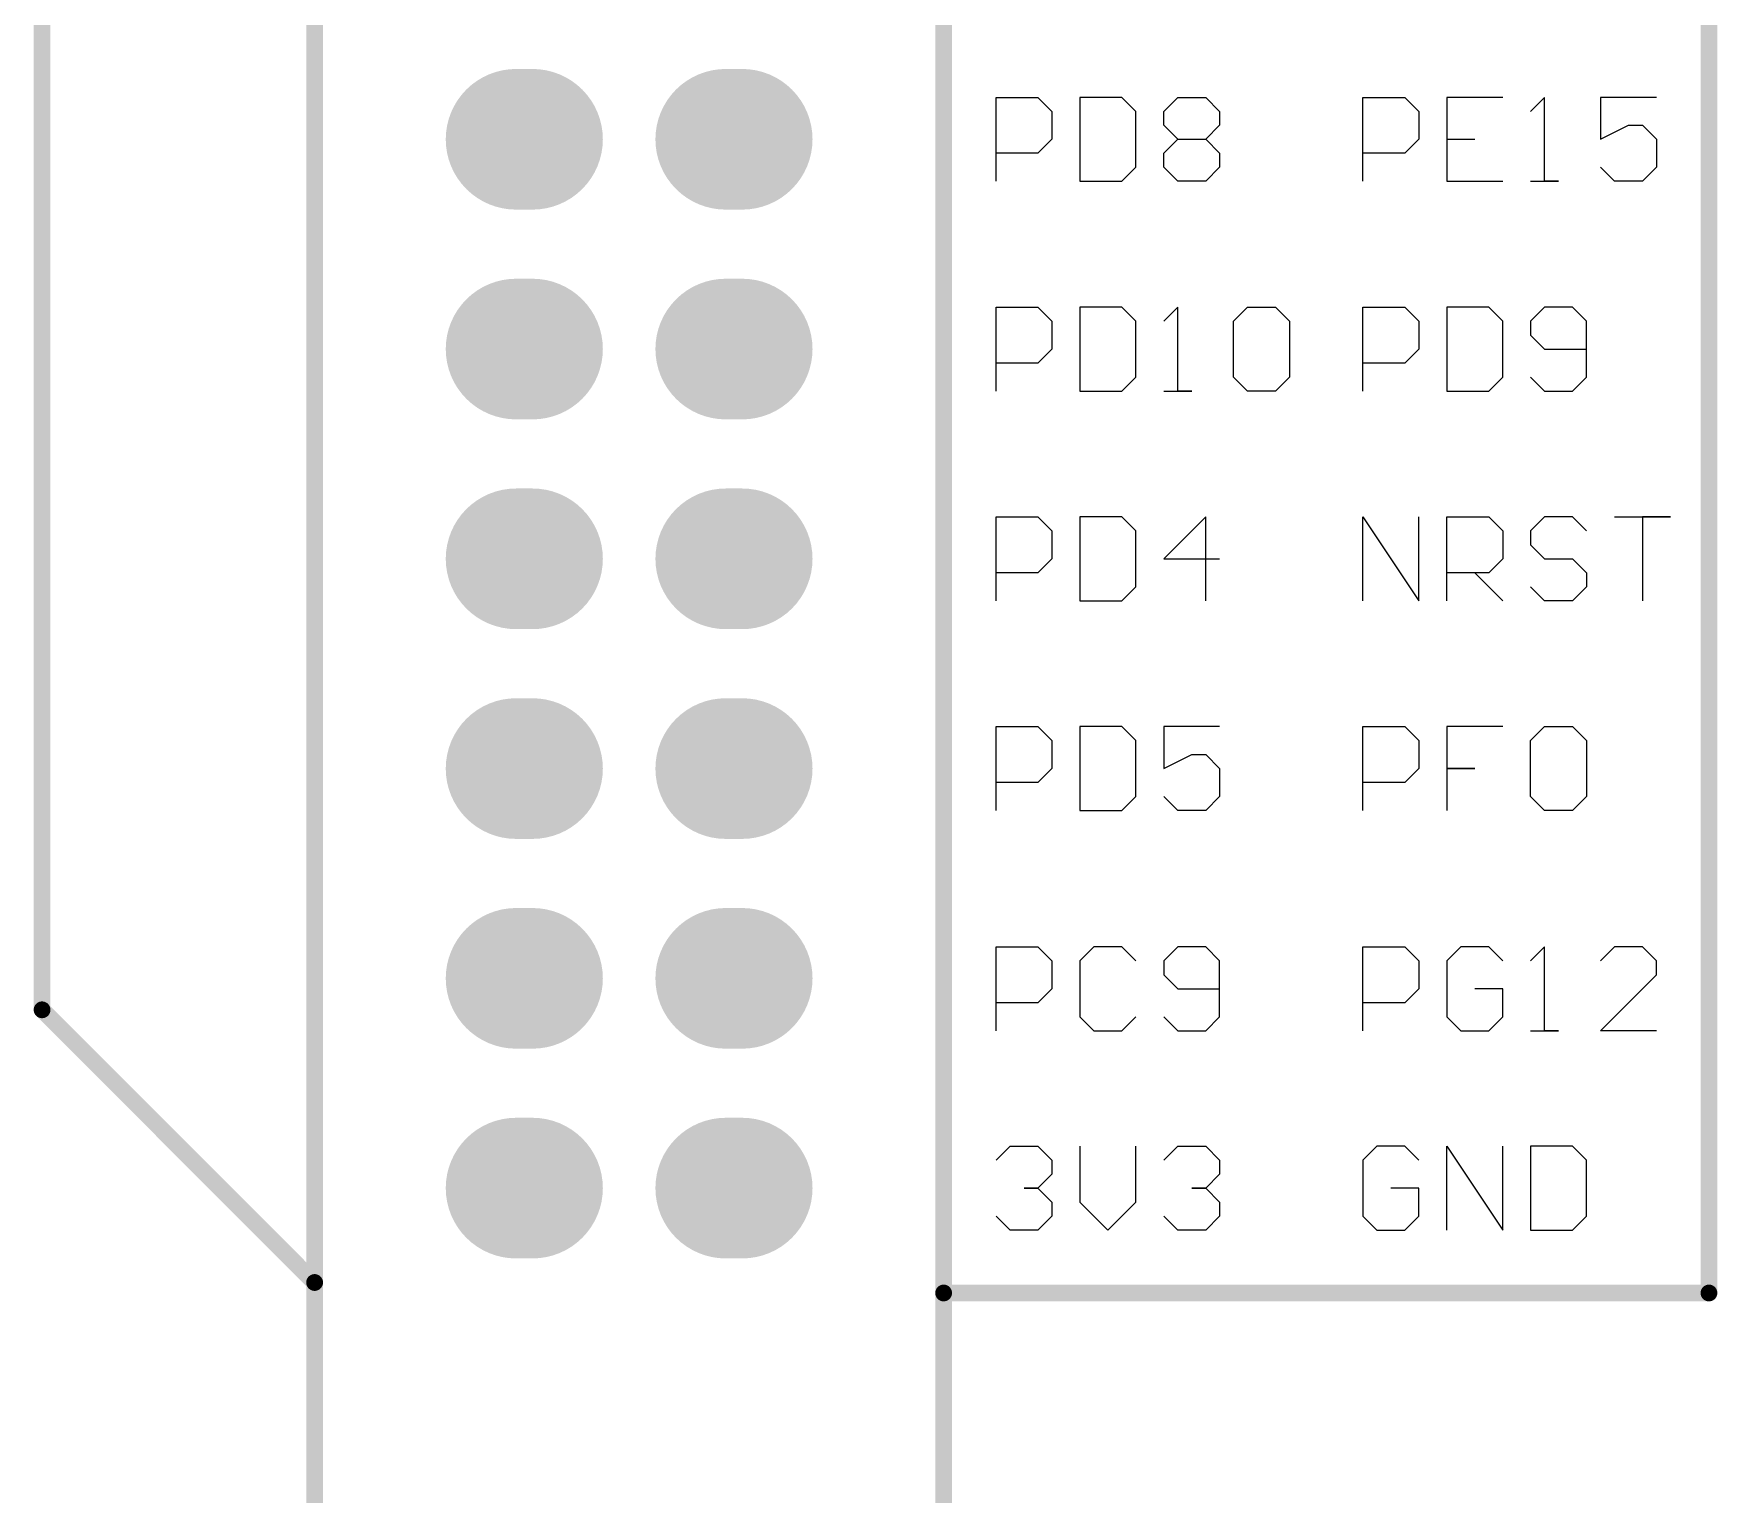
# Model space of a CAD drawing. Header units: millimetres. Extents: x -0.56 to 8.11, y -1.04 to 4.22.
# Drawn here: x 1.206 to 2.009, y 1.749 to 2.445 of the extents above; entities that cross this region are included whole.
import ezdxf

# ---------------------------------------------------------------- set-up
doc = ezdxf.new("R2010")
doc.units = ezdxf.units.MM
doc.header["$MEASUREMENT"] = 0
for name, color, linetype in [('BottomLayer', 5, 'Continuous'), ('BottomSolder', 6, 'Continuous'), ('MultiLayer', 9, 'Continuous'), ('PadHoleLayer', 156, 'Continuous'), ('TopLayer', 1, 'Continuous'), ('TopOverlay', 2, 'Continuous'), ('TopSolder', 216, 'Continuous')]:
    doc.layers.add(name, color=color, linetype=linetype)

# ---------------------------------------------------------------- blocks, each defined once
blk = doc.blocks.new('LCD_M______30____LINE_16')
at = {"layer": 'BottomLayer', "const_width": 0.05906}
for points in [[(0.9, 0.00394), (0.9, -0.00394)], [(1, 0.00394), (1, -0.00394)], [(1.1, 0.00394), (1.1, -0.00394)], [(1.2, 0.00394), (1.2, -0.00394)], [(1.3, 0.00394), (1.3, -0.00394)], [(1.4, 0.00394), (1.4, -0.00394)], [(0.9, -0.09606), (0.9, -0.10394)], [(1, -0.09606), (1, -0.10394)], [(1.1, -0.09606), (1.1, -0.10394)], [(1.2, -0.09606), (1.2, -0.10394)], [(1.3, -0.09606), (1.3, -0.10394)], [(1.4, -0.09606), (1.4, -0.10394)]]:
    blk.add_lwpolyline(points, dxfattribs=at)
at = {"layer": 'BottomLayer', "const_width": 0.02953}
for points in [[(0.88524, 0.00394, 1), (0.91476, 0.00394, 1)], [(0.98524, 0.00394, 1), (1.01476, 0.00394, 1)], [(1.08524, 0.00394, 1), (1.11476, 0.00394, 1)], [(1.18524, 0.00394, 1), (1.21476, 0.00394, 1)], [(1.28524, 0.00394, 1), (1.31476, 0.00394, 1)], [(1.38524, 0.00394, 1), (1.41476, 0.00394, 1)], [(0.88524, -0.00394, 1), (0.91476, -0.00394, 1)], [(0.98524, -0.00394, 1), (1.01476, -0.00394, 1)], [(1.08524, -0.00394, 1), (1.11476, -0.00394, 1)], [(1.18524, -0.00394, 1), (1.21476, -0.00394, 1)], [(1.28524, -0.00394, 1), (1.31476, -0.00394, 1)], [(1.38524, -0.00394, 1), (1.41476, -0.00394, 1)], [(0.88524, -0.09606, 1), (0.91476, -0.09606, 1)], [(0.98524, -0.09606, 1), (1.01476, -0.09606, 1)], [(1.08524, -0.09606, 1), (1.11476, -0.09606, 1)], [(1.18524, -0.09606, 1), (1.21476, -0.09606, 1)], [(1.28524, -0.09606, 1), (1.31476, -0.09606, 1)], [(1.38524, -0.09606, 1), (1.41476, -0.09606, 1)], [(0.88524, -0.10394, 1), (0.91476, -0.10394, 1)], [(0.98524, -0.10394, 1), (1.01476, -0.10394, 1)], [(1.08524, -0.10394, 1), (1.11476, -0.10394, 1)], [(1.18524, -0.10394, 1), (1.21476, -0.10394, 1)], [(1.28524, -0.10394, 1), (1.31476, -0.10394, 1)], [(1.38524, -0.10394, 1), (1.41476, -0.10394, 1)]]:
    blk.add_lwpolyline(points, format="xyb", close=True, dxfattribs=at)
at = {"layer": 'BottomSolder', "const_width": 0.06706}
for points in [[(0.9, 0.00394), (0.9, -0.00394)], [(1, 0.00394), (1, -0.00394)], [(1.1, 0.00394), (1.1, -0.00394)], [(1.2, 0.00394), (1.2, -0.00394)], [(1.3, 0.00394), (1.3, -0.00394)], [(1.4, 0.00394), (1.4, -0.00394)], [(0.9, -0.09606), (0.9, -0.10394)], [(1, -0.09606), (1, -0.10394)], [(1.1, -0.09606), (1.1, -0.10394)], [(1.2, -0.09606), (1.2, -0.10394)], [(1.3, -0.09606), (1.3, -0.10394)], [(1.4, -0.09606), (1.4, -0.10394)]]:
    blk.add_lwpolyline(points, dxfattribs=at)
at = {"layer": 'BottomSolder', "const_width": 0.03353}
for points in [[(0.88324, 0.00394, 1), (0.91676, 0.00394, 1)], [(0.98324, 0.00394, 1), (1.01676, 0.00394, 1)], [(1.08324, 0.00394, 1), (1.11676, 0.00394, 1)], [(1.18324, 0.00394, 1), (1.21676, 0.00394, 1)], [(1.28324, 0.00394, 1), (1.31676, 0.00394, 1)], [(1.38324, 0.00394, 1), (1.41676, 0.00394, 1)], [(0.88324, -0.00394, 1), (0.91676, -0.00394, 1)], [(0.98324, -0.00394, 1), (1.01676, -0.00394, 1)], [(1.08324, -0.00394, 1), (1.11676, -0.00394, 1)], [(1.18324, -0.00394, 1), (1.21676, -0.00394, 1)], [(1.28324, -0.00394, 1), (1.31676, -0.00394, 1)], [(1.38324, -0.00394, 1), (1.41676, -0.00394, 1)], [(0.88324, -0.09606, 1), (0.91676, -0.09606, 1)], [(0.98324, -0.09606, 1), (1.01676, -0.09606, 1)], [(1.08324, -0.09606, 1), (1.11676, -0.09606, 1)], [(1.18324, -0.09606, 1), (1.21676, -0.09606, 1)], [(1.28324, -0.09606, 1), (1.31676, -0.09606, 1)], [(1.38324, -0.09606, 1), (1.41676, -0.09606, 1)], [(0.88324, -0.10394, 1), (0.91676, -0.10394, 1)], [(0.98324, -0.10394, 1), (1.01676, -0.10394, 1)], [(1.08324, -0.10394, 1), (1.11676, -0.10394, 1)], [(1.18324, -0.10394, 1), (1.21676, -0.10394, 1)], [(1.28324, -0.10394, 1), (1.31676, -0.10394, 1)], [(1.38324, -0.10394, 1), (1.41676, -0.10394, 1)]]:
    blk.add_lwpolyline(points, format="xyb", close=True, dxfattribs=at)
at = {"layer": 'MultiLayer', "const_width": 0.05906}
for points in [[(0.9, 0.00394), (0.9, -0.00394)], [(1, 0.00394), (1, -0.00394)], [(1.1, 0.00394), (1.1, -0.00394)], [(1.2, 0.00394), (1.2, -0.00394)], [(1.3, 0.00394), (1.3, -0.00394)], [(1.4, 0.00394), (1.4, -0.00394)], [(0.9, -0.09606), (0.9, -0.10394)], [(1, -0.09606), (1, -0.10394)], [(1.1, -0.09606), (1.1, -0.10394)], [(1.2, -0.09606), (1.2, -0.10394)], [(1.3, -0.09606), (1.3, -0.10394)], [(1.4, -0.09606), (1.4, -0.10394)]]:
    blk.add_lwpolyline(points, dxfattribs=at)
at = {"layer": 'MultiLayer', "const_width": 0.02953}
for points in [[(0.88524, 0.00394, 1), (0.91476, 0.00394, 1)], [(0.98524, 0.00394, 1), (1.01476, 0.00394, 1)], [(1.08524, 0.00394, 1), (1.11476, 0.00394, 1)], [(1.18524, 0.00394, 1), (1.21476, 0.00394, 1)], [(1.28524, 0.00394, 1), (1.31476, 0.00394, 1)], [(1.38524, 0.00394, 1), (1.41476, 0.00394, 1)], [(0.88524, -0.00394, 1), (0.91476, -0.00394, 1)], [(0.98524, -0.00394, 1), (1.01476, -0.00394, 1)], [(1.08524, -0.00394, 1), (1.11476, -0.00394, 1)], [(1.18524, -0.00394, 1), (1.21476, -0.00394, 1)], [(1.28524, -0.00394, 1), (1.31476, -0.00394, 1)], [(1.38524, -0.00394, 1), (1.41476, -0.00394, 1)], [(0.88524, -0.09606, 1), (0.91476, -0.09606, 1)], [(0.98524, -0.09606, 1), (1.01476, -0.09606, 1)], [(1.08524, -0.09606, 1), (1.11476, -0.09606, 1)], [(1.18524, -0.09606, 1), (1.21476, -0.09606, 1)], [(1.28524, -0.09606, 1), (1.31476, -0.09606, 1)], [(1.38524, -0.09606, 1), (1.41476, -0.09606, 1)], [(0.88524, -0.10394, 1), (0.91476, -0.10394, 1)], [(0.98524, -0.10394, 1), (1.01476, -0.10394, 1)], [(1.08524, -0.10394, 1), (1.11476, -0.10394, 1)], [(1.18524, -0.10394, 1), (1.21476, -0.10394, 1)], [(1.28524, -0.10394, 1), (1.31476, -0.10394, 1)], [(1.38524, -0.10394, 1), (1.41476, -0.10394, 1)]]:
    blk.add_lwpolyline(points, format="xyb", close=True, dxfattribs=at)
at = {"layer": 'PadHoleLayer', "const_width": 0.01969}
for points in [[(0.89016, 0, 1), (0.90984, 0, 1)], [(0.99016, 0, 1), (1.00984, 0, 1)], [(1.09016, 0, 1), (1.10984, 0, 1)], [(1.19016, 0, 1), (1.20984, 0, 1)], [(1.29016, 0, 1), (1.30984, 0, 1)], [(1.39016, 0, 1), (1.40984, 0, 1)], [(0.89016, -0.1, 1), (0.90984, -0.1, 1)], [(0.99016, -0.1, 1), (1.00984, -0.1, 1)], [(1.09016, -0.1, 1), (1.10984, -0.1, 1)], [(1.19016, -0.1, 1), (1.20984, -0.1, 1)], [(1.29016, -0.1, 1), (1.30984, -0.1, 1)], [(1.39016, -0.1, 1), (1.40984, -0.1, 1)]]:
    blk.add_lwpolyline(points, format="xyb", close=True, dxfattribs=at)
at = {"layer": 'TopLayer', "const_width": 0.05906}
for points in [[(0.9, 0.00394), (0.9, -0.00394)], [(1, 0.00394), (1, -0.00394)], [(1.1, 0.00394), (1.1, -0.00394)], [(1.2, 0.00394), (1.2, -0.00394)], [(1.3, 0.00394), (1.3, -0.00394)], [(1.4, 0.00394), (1.4, -0.00394)], [(0.9, -0.09606), (0.9, -0.10394)], [(1, -0.09606), (1, -0.10394)], [(1.1, -0.09606), (1.1, -0.10394)], [(1.2, -0.09606), (1.2, -0.10394)], [(1.3, -0.09606), (1.3, -0.10394)], [(1.4, -0.09606), (1.4, -0.10394)]]:
    blk.add_lwpolyline(points, dxfattribs=at)
at = {"layer": 'TopLayer', "const_width": 0.02953}
for points in [[(0.88524, 0.00394, 1), (0.91476, 0.00394, 1)], [(0.98524, 0.00394, 1), (1.01476, 0.00394, 1)], [(1.08524, 0.00394, 1), (1.11476, 0.00394, 1)], [(1.18524, 0.00394, 1), (1.21476, 0.00394, 1)], [(1.28524, 0.00394, 1), (1.31476, 0.00394, 1)], [(1.38524, 0.00394, 1), (1.41476, 0.00394, 1)], [(0.88524, -0.00394, 1), (0.91476, -0.00394, 1)], [(0.98524, -0.00394, 1), (1.01476, -0.00394, 1)], [(1.08524, -0.00394, 1), (1.11476, -0.00394, 1)], [(1.18524, -0.00394, 1), (1.21476, -0.00394, 1)], [(1.28524, -0.00394, 1), (1.31476, -0.00394, 1)], [(1.38524, -0.00394, 1), (1.41476, -0.00394, 1)], [(0.88524, -0.09606, 1), (0.91476, -0.09606, 1)], [(0.98524, -0.09606, 1), (1.01476, -0.09606, 1)], [(1.08524, -0.09606, 1), (1.11476, -0.09606, 1)], [(1.18524, -0.09606, 1), (1.21476, -0.09606, 1)], [(1.28524, -0.09606, 1), (1.31476, -0.09606, 1)], [(1.38524, -0.09606, 1), (1.41476, -0.09606, 1)], [(0.88524, -0.10394, 1), (0.91476, -0.10394, 1)], [(0.98524, -0.10394, 1), (1.01476, -0.10394, 1)], [(1.08524, -0.10394, 1), (1.11476, -0.10394, 1)], [(1.18524, -0.10394, 1), (1.21476, -0.10394, 1)], [(1.28524, -0.10394, 1), (1.31476, -0.10394, 1)], [(1.38524, -0.10394, 1), (1.41476, -0.10394, 1)]]:
    blk.add_lwpolyline(points, format="xyb", close=True, dxfattribs=at)
at = {"layer": 'TopOverlay', "const_width": 0.008}
for points in [[(1.6, 0.1), (-0.2, 0.1)], [(1.6, -0.2), (-0.05, -0.2)]]:
    blk.add_lwpolyline(points, dxfattribs=at)
at = {"layer": 'TopSolder', "const_width": 0.06706}
for points in [[(0.9, 0.00394), (0.9, -0.00394)], [(1, 0.00394), (1, -0.00394)], [(1.1, 0.00394), (1.1, -0.00394)], [(1.2, 0.00394), (1.2, -0.00394)], [(1.3, 0.00394), (1.3, -0.00394)], [(1.4, 0.00394), (1.4, -0.00394)], [(0.9, -0.09606), (0.9, -0.10394)], [(1, -0.09606), (1, -0.10394)], [(1.1, -0.09606), (1.1, -0.10394)], [(1.2, -0.09606), (1.2, -0.10394)], [(1.3, -0.09606), (1.3, -0.10394)], [(1.4, -0.09606), (1.4, -0.10394)]]:
    blk.add_lwpolyline(points, dxfattribs=at)
at = {"layer": 'TopSolder', "const_width": 0.03353}
for points in [[(0.88324, 0.00394, 1), (0.91676, 0.00394, 1)], [(0.98324, 0.00394, 1), (1.01676, 0.00394, 1)], [(1.08324, 0.00394, 1), (1.11676, 0.00394, 1)], [(1.18324, 0.00394, 1), (1.21676, 0.00394, 1)], [(1.28324, 0.00394, 1), (1.31676, 0.00394, 1)], [(1.38324, 0.00394, 1), (1.41676, 0.00394, 1)], [(0.88324, -0.00394, 1), (0.91676, -0.00394, 1)], [(0.98324, -0.00394, 1), (1.01676, -0.00394, 1)], [(1.08324, -0.00394, 1), (1.11676, -0.00394, 1)], [(1.18324, -0.00394, 1), (1.21676, -0.00394, 1)], [(1.28324, -0.00394, 1), (1.31676, -0.00394, 1)], [(1.38324, -0.00394, 1), (1.41676, -0.00394, 1)], [(0.88324, -0.09606, 1), (0.91676, -0.09606, 1)], [(0.98324, -0.09606, 1), (1.01676, -0.09606, 1)], [(1.08324, -0.09606, 1), (1.11676, -0.09606, 1)], [(1.18324, -0.09606, 1), (1.21676, -0.09606, 1)], [(1.28324, -0.09606, 1), (1.31676, -0.09606, 1)], [(1.38324, -0.09606, 1), (1.41676, -0.09606, 1)], [(0.88324, -0.10394, 1), (0.91676, -0.10394, 1)], [(0.98324, -0.10394, 1), (1.01676, -0.10394, 1)], [(1.08324, -0.10394, 1), (1.11676, -0.10394, 1)], [(1.18324, -0.10394, 1), (1.21676, -0.10394, 1)], [(1.28324, -0.10394, 1), (1.31676, -0.10394, 1)], [(1.38324, -0.10394, 1), (1.41676, -0.10394, 1)]]:
    blk.add_lwpolyline(points, format="xyb", close=True, dxfattribs=at)

msp = doc.modelspace()

# ---------------------------------------------------------------- linework, layer by layer
at = {"layer": 'TopOverlay'}
for p, q in [((1.665, 2.375), (1.665, 2.41499)), ((1.665, 2.41499), (1.68499, 2.41499)), ((1.68499, 2.41499), (1.69166, 2.40832)), ((1.70499, 2.41499), (1.70499, 2.375)), ((1.72498, 2.41499), (1.70499, 2.41499)), ((1.73165, 2.40832), (1.72498, 2.41499)), ((1.74497, 2.40832), (1.75164, 2.41499)), ((1.75164, 2.41499), (1.76497, 2.41499)), ((1.76497, 2.41499), (1.77163, 2.40832)), ((1.84, 2.375), (1.84, 2.41499)), ((1.84, 2.41499), (1.85999, 2.41499)), ((1.85999, 2.41499), (1.86666, 2.40832)), ((1.90665, 2.41499), (1.87999, 2.41499)), ((1.87999, 2.41499), (1.87999, 2.375)), ((1.92664, 2.41499), (1.91997, 2.40832)), ((1.92664, 2.375), (1.92664, 2.41499)), ((1.97995, 2.41499), (1.9533, 2.41499)), ((1.9533, 2.41499), (1.9533, 2.39499)), ((1.69166, 2.40832), (1.69166, 2.39499)), ((1.73165, 2.38166), (1.73165, 2.40832)), ((1.74497, 2.40166), (1.74497, 2.40832)), ((1.75164, 2.39499), (1.74497, 2.40166)), ((1.77163, 2.40166), (1.76497, 2.39499)), ((1.77163, 2.40832), (1.77163, 2.40166)), ((1.86666, 2.40832), (1.86666, 2.39499)), ((1.9533, 2.39499), (1.96663, 2.40166)), ((1.96663, 2.40166), (1.97329, 2.40166)), ((1.97329, 2.40166), (1.97995, 2.39499)), ((1.69166, 2.39499), (1.68499, 2.38833)), ((1.74497, 2.38833), (1.75164, 2.39499)), ((1.75164, 2.39499), (1.76497, 2.39499)), ((1.76497, 2.39499), (1.77163, 2.38833)), ((1.86666, 2.39499), (1.85999, 2.38833)), ((1.87999, 2.39499), (1.89332, 2.39499)), ((1.97995, 2.39499), (1.97995, 2.38166)), ((1.68499, 2.38833), (1.665, 2.38833)), ((1.74497, 2.38166), (1.74497, 2.38833)), ((1.77163, 2.38833), (1.77163, 2.38166)), ((1.85999, 2.38833), (1.84, 2.38833)), ((1.72498, 2.375), (1.73165, 2.38166)), ((1.75164, 2.375), (1.74497, 2.38166)), ((1.77163, 2.38166), (1.76497, 2.375)), ((1.95996, 2.375), (1.9533, 2.38166)), ((1.97995, 2.38166), (1.97329, 2.375)), ((1.70499, 2.375), (1.72498, 2.375)), ((1.76497, 2.375), (1.75164, 2.375)), ((1.87999, 2.375), (1.90665, 2.375)), ((1.91997, 2.375), (1.9333, 2.375)), ((1.9333, 2.375), (1.92664, 2.375)), ((1.97329, 2.375), (1.95996, 2.375)), ((1.665, 2.275), (1.665, 2.31499)), ((1.665, 2.31499), (1.68499, 2.31499)), ((1.68499, 2.31499), (1.69166, 2.30832)), ((1.70499, 2.31499), (1.70499, 2.275)), ((1.72498, 2.31499), (1.70499, 2.31499)), ((1.73165, 2.30832), (1.72498, 2.31499)), ((1.75164, 2.31499), (1.74497, 2.30832)), ((1.75164, 2.275), (1.75164, 2.31499)), ((1.7783, 2.30832), (1.78496, 2.31499)), ((1.78496, 2.31499), (1.79829, 2.31499)), ((1.79829, 2.31499), (1.80495, 2.30832)), ((1.84, 2.275), (1.84, 2.31499)), ((1.84, 2.31499), (1.85999, 2.31499)), ((1.85999, 2.31499), (1.86666, 2.30832)), ((1.87999, 2.31499), (1.87999, 2.275)), ((1.89998, 2.31499), (1.87999, 2.31499)), ((1.90665, 2.30832), (1.89998, 2.31499)), ((1.92664, 2.31499), (1.91997, 2.30832)), ((1.93997, 2.31499), (1.92664, 2.31499)), ((1.94663, 2.30832), (1.93997, 2.31499)), ((1.69166, 2.30832), (1.69166, 2.29499)), ((1.73165, 2.28166), (1.73165, 2.30832)), ((1.7783, 2.28166), (1.7783, 2.30832)), ((1.80495, 2.30832), (1.80495, 2.28166)), ((1.86666, 2.30832), (1.86666, 2.29499)), ((1.90665, 2.28166), (1.90665, 2.30832)), ((1.91997, 2.30832), (1.91997, 2.30166)), ((1.94663, 2.28166), (1.94663, 2.30832)), ((1.91997, 2.30166), (1.92664, 2.29499)), ((1.69166, 2.29499), (1.68499, 2.28833)), ((1.86666, 2.29499), (1.85999, 2.28833)), ((1.92664, 2.29499), (1.94663, 2.29499)), ((1.68499, 2.28833), (1.665, 2.28833)), ((1.72498, 2.275), (1.73165, 2.28166)), ((1.78496, 2.275), (1.7783, 2.28166)), ((1.80495, 2.28166), (1.79829, 2.275)), ((1.85999, 2.28833), (1.84, 2.28833)), ((1.89998, 2.275), (1.90665, 2.28166)), ((1.91997, 2.28166), (1.92664, 2.275)), ((1.93997, 2.275), (1.94663, 2.28166)), ((1.70499, 2.275), (1.72498, 2.275)), ((1.74497, 2.275), (1.7583, 2.275)), ((1.7583, 2.275), (1.75164, 2.275)), ((1.79829, 2.275), (1.78496, 2.275)), ((1.87999, 2.275), (1.89998, 2.275)), ((1.92664, 2.275), (1.93997, 2.275)), ((1.665, 2.175), (1.665, 2.21499)), ((1.665, 2.21499), (1.68499, 2.21499)), ((1.68499, 2.21499), (1.69166, 2.20832)), ((1.69166, 2.20832), (1.69166, 2.19499)), ((1.70499, 2.21499), (1.70499, 2.175)), ((1.72498, 2.21499), (1.70499, 2.21499)), ((1.73165, 2.20832), (1.72498, 2.21499)), ((1.73165, 2.18166), (1.73165, 2.20832)), ((1.76497, 2.21499), (1.74497, 2.19499)), ((1.76497, 2.175), (1.76497, 2.21499)), ((1.84, 2.175), (1.84, 2.21499)), ((1.84, 2.21499), (1.86666, 2.175)), ((1.86666, 2.175), (1.86666, 2.21499)), ((1.87999, 2.175), (1.87999, 2.21499)), ((1.87999, 2.21499), (1.89998, 2.21499)), ((1.89998, 2.21499), (1.90665, 2.20832)), ((1.90665, 2.20832), (1.90665, 2.19499)), ((1.92664, 2.21499), (1.91997, 2.20832)), ((1.91997, 2.20832), (1.91997, 2.20166)), ((1.93997, 2.21499), (1.92664, 2.21499)), ((1.94663, 2.20832), (1.93997, 2.21499)), ((1.95996, 2.21499), (1.98662, 2.21499)), ((1.98662, 2.21499), (1.97329, 2.21499)), ((1.97329, 2.21499), (1.97329, 2.175)), ((1.91997, 2.20166), (1.92664, 2.19499)), ((1.69166, 2.19499), (1.68499, 2.18833)), ((1.74497, 2.19499), (1.77163, 2.19499)), ((1.90665, 2.19499), (1.89998, 2.18833)), ((1.92664, 2.19499), (1.93997, 2.19499)), ((1.93997, 2.19499), (1.94663, 2.18833)), ((1.68499, 2.18833), (1.665, 2.18833)), ((1.89998, 2.18833), (1.87999, 2.18833)), ((1.89332, 2.18833), (1.90665, 2.175)), ((1.94663, 2.18833), (1.94663, 2.18166)), ((1.72498, 2.175), (1.73165, 2.18166)), ((1.92664, 2.175), (1.91997, 2.18166)), ((1.94663, 2.18166), (1.93997, 2.175)), ((1.70499, 2.175), (1.72498, 2.175)), ((1.93997, 2.175), (1.92664, 2.175)), ((1.665, 2.075), (1.665, 2.11499)), ((1.665, 2.11499), (1.68499, 2.11499)), ((1.68499, 2.11499), (1.69166, 2.10832)), ((1.70499, 2.11499), (1.70499, 2.075)), ((1.72498, 2.11499), (1.70499, 2.11499)), ((1.73165, 2.10832), (1.72498, 2.11499)), ((1.77163, 2.11499), (1.74497, 2.11499)), ((1.74497, 2.11499), (1.74497, 2.09499)), ((1.84, 2.075), (1.84, 2.11499)), ((1.84, 2.11499), (1.85999, 2.11499)), ((1.85999, 2.11499), (1.86666, 2.10832)), ((1.90665, 2.11499), (1.87999, 2.11499)), ((1.87999, 2.11499), (1.87999, 2.09499)), ((1.91997, 2.10832), (1.92664, 2.11499)), ((1.92664, 2.11499), (1.93997, 2.11499)), ((1.93997, 2.11499), (1.94663, 2.10832)), ((1.69166, 2.10832), (1.69166, 2.09499)), ((1.73165, 2.08166), (1.73165, 2.10832)), ((1.86666, 2.10832), (1.86666, 2.09499)), ((1.91997, 2.08166), (1.91997, 2.10832)), ((1.94663, 2.10832), (1.94663, 2.08166)), ((1.74497, 2.09499), (1.7583, 2.10166)), ((1.7583, 2.10166), (1.76497, 2.10166)), ((1.76497, 2.10166), (1.77163, 2.09499)), ((1.68499, 2.08833), (1.665, 2.08833)), ((1.69166, 2.09499), (1.68499, 2.08833)), ((1.77163, 2.09499), (1.77163, 2.08166)), ((1.85999, 2.08833), (1.84, 2.08833)), ((1.86666, 2.09499), (1.85999, 2.08833)), ((1.87999, 2.09499), (1.89332, 2.09499)), ((1.89332, 2.09499), (1.87999, 2.09499)), ((1.87999, 2.09499), (1.87999, 2.075)), ((1.72498, 2.075), (1.73165, 2.08166)), ((1.75164, 2.075), (1.74497, 2.08166)), ((1.77163, 2.08166), (1.76497, 2.075)), ((1.92664, 2.075), (1.91997, 2.08166)), ((1.94663, 2.08166), (1.93997, 2.075)), ((1.70499, 2.075), (1.72498, 2.075)), ((1.76497, 2.075), (1.75164, 2.075)), ((1.93997, 2.075), (1.92664, 2.075)), ((1.665, 1.97), (1.665, 2.00999)), ((1.665, 2.00999), (1.68499, 2.00999)), ((1.68499, 2.00999), (1.69166, 2.00332)), ((1.71165, 2.00999), (1.70499, 2.00332)), ((1.72498, 2.00999), (1.71165, 2.00999)), ((1.73165, 2.00332), (1.72498, 2.00999)), ((1.75164, 2.00999), (1.74497, 2.00332)), ((1.76497, 2.00999), (1.75164, 2.00999)), ((1.77163, 2.00332), (1.76497, 2.00999)), ((1.84, 1.97), (1.84, 2.00999)), ((1.84, 2.00999), (1.85999, 2.00999)), ((1.85999, 2.00999), (1.86666, 2.00332)), ((1.88665, 2.00999), (1.87999, 2.00332)), ((1.89998, 2.00999), (1.88665, 2.00999)), ((1.90665, 2.00332), (1.89998, 2.00999)), ((1.92664, 2.00999), (1.91997, 2.00332)), ((1.92664, 1.97), (1.92664, 2.00999)), ((1.95996, 2.00999), (1.9533, 2.00332)), ((1.97329, 2.00999), (1.95996, 2.00999)), ((1.97995, 2.00332), (1.97329, 2.00999)), ((1.69166, 2.00332), (1.69166, 1.98999)), ((1.70499, 2.00332), (1.70499, 1.97666)), ((1.74497, 2.00332), (1.74497, 1.99666)), ((1.77163, 1.97666), (1.77163, 2.00332)), ((1.86666, 2.00332), (1.86666, 1.98999)), ((1.87999, 2.00332), (1.87999, 1.97666)), ((1.97995, 1.99666), (1.97995, 2.00332)), ((1.74497, 1.99666), (1.75164, 1.98999)), ((1.9533, 1.97), (1.97995, 1.99666)), ((1.69166, 1.98999), (1.68499, 1.98333)), ((1.75164, 1.98999), (1.77163, 1.98999)), ((1.86666, 1.98999), (1.85999, 1.98333)), ((1.90665, 1.98999), (1.89332, 1.98999)), ((1.90665, 1.97666), (1.90665, 1.98999)), ((1.68499, 1.98333), (1.665, 1.98333)), ((1.70499, 1.97666), (1.71165, 1.97)), ((1.72498, 1.97), (1.73165, 1.97666)), ((1.74497, 1.97666), (1.75164, 1.97)), ((1.76497, 1.97), (1.77163, 1.97666)), ((1.85999, 1.98333), (1.84, 1.98333)), ((1.87999, 1.97666), (1.88665, 1.97)), ((1.89998, 1.97), (1.90665, 1.97666)), ((1.71165, 1.97), (1.72498, 1.97)), ((1.75164, 1.97), (1.76497, 1.97)), ((1.88665, 1.97), (1.89998, 1.97)), ((1.91997, 1.97), (1.9333, 1.97)), ((1.9333, 1.97), (1.92664, 1.97)), ((1.97995, 1.97), (1.9533, 1.97)), ((1.665, 1.90832), (1.67166, 1.91499)), ((1.67166, 1.91499), (1.68499, 1.91499)), ((1.68499, 1.91499), (1.69166, 1.90832)), ((1.70499, 1.91499), (1.70499, 1.88833)), ((1.73165, 1.88833), (1.73165, 1.91499)), ((1.74497, 1.90832), (1.75164, 1.91499)), ((1.75164, 1.91499), (1.76497, 1.91499)), ((1.76497, 1.91499), (1.77163, 1.90832)), ((1.84666, 1.91499), (1.84, 1.90832)), ((1.85999, 1.91499), (1.84666, 1.91499)), ((1.86666, 1.90832), (1.85999, 1.91499)), ((1.87999, 1.875), (1.87999, 1.91499)), ((1.87999, 1.91499), (1.90665, 1.875)), ((1.90665, 1.875), (1.90665, 1.91499)), ((1.91997, 1.91499), (1.91997, 1.875)), ((1.93997, 1.91499), (1.91997, 1.91499)), ((1.94663, 1.90832), (1.93997, 1.91499)), ((1.69166, 1.90832), (1.69166, 1.90166)), ((1.77163, 1.90832), (1.77163, 1.90166)), ((1.84, 1.90832), (1.84, 1.88166)), ((1.94663, 1.88166), (1.94663, 1.90832)), ((1.69166, 1.90166), (1.68499, 1.89499)), ((1.77163, 1.90166), (1.76497, 1.89499)), ((1.68499, 1.89499), (1.67833, 1.89499)), ((1.67833, 1.89499), (1.68499, 1.89499)), ((1.68499, 1.89499), (1.69166, 1.88833)), ((1.69166, 1.88833), (1.69166, 1.88166)), ((1.70499, 1.88833), (1.71832, 1.875)), ((1.71832, 1.875), (1.73165, 1.88833)), ((1.76497, 1.89499), (1.7583, 1.89499)), ((1.7583, 1.89499), (1.76497, 1.89499)), ((1.76497, 1.89499), (1.77163, 1.88833)), ((1.77163, 1.88833), (1.77163, 1.88166)), ((1.86666, 1.89499), (1.85333, 1.89499)), ((1.86666, 1.88166), (1.86666, 1.89499)), ((1.67166, 1.875), (1.665, 1.88166)), ((1.69166, 1.88166), (1.68499, 1.875)), ((1.75164, 1.875), (1.74497, 1.88166)), ((1.77163, 1.88166), (1.76497, 1.875)), ((1.84, 1.88166), (1.84666, 1.875)), ((1.85999, 1.875), (1.86666, 1.88166)), ((1.93997, 1.875), (1.94663, 1.88166)), ((1.68499, 1.875), (1.67166, 1.875)), ((1.76497, 1.875), (1.75164, 1.875)), ((1.84666, 1.875), (1.85999, 1.875)), ((1.91997, 1.875), (1.93997, 1.875))]:
    msp.add_line(p, q, dxfattribs=at)
at = {"layer": 'TopOverlay', "const_width": 0.008}
for points in [[(2.005, 1.845), (2.005, 3.345)], [(1.21, 1.98), (1.21, 3.215)], [(1.21, 1.98), (1.34, 1.85)], [(1.64, 1.845), (2.005, 1.845)]]:
    msp.add_lwpolyline(points, dxfattribs=at)
at = {"layer": 'TopOverlay', "const_width": 0.004}
for points in [[(1.208, 1.98, 1), (1.212, 1.98, 1)], [(1.208, 1.98, 1), (1.212, 1.98, 1)], [(1.338, 1.85, 1), (1.342, 1.85, 1)], [(1.638, 1.845, 1), (1.642, 1.845, 1)], [(2.003, 1.845, 1), (2.007, 1.845, 1)], [(2.003, 1.845, 1), (2.007, 1.845, 1)]]:
    msp.add_lwpolyline(points, format="xyb", close=True, dxfattribs=at)

# ---------------------------------------------------------------- block references
at = {"rotation": 270}
msp.add_blockref('LCD_M______30____LINE_16', (1.54, 3.295), dxfattribs=at)

doc.saveas('drawing.dxf')
